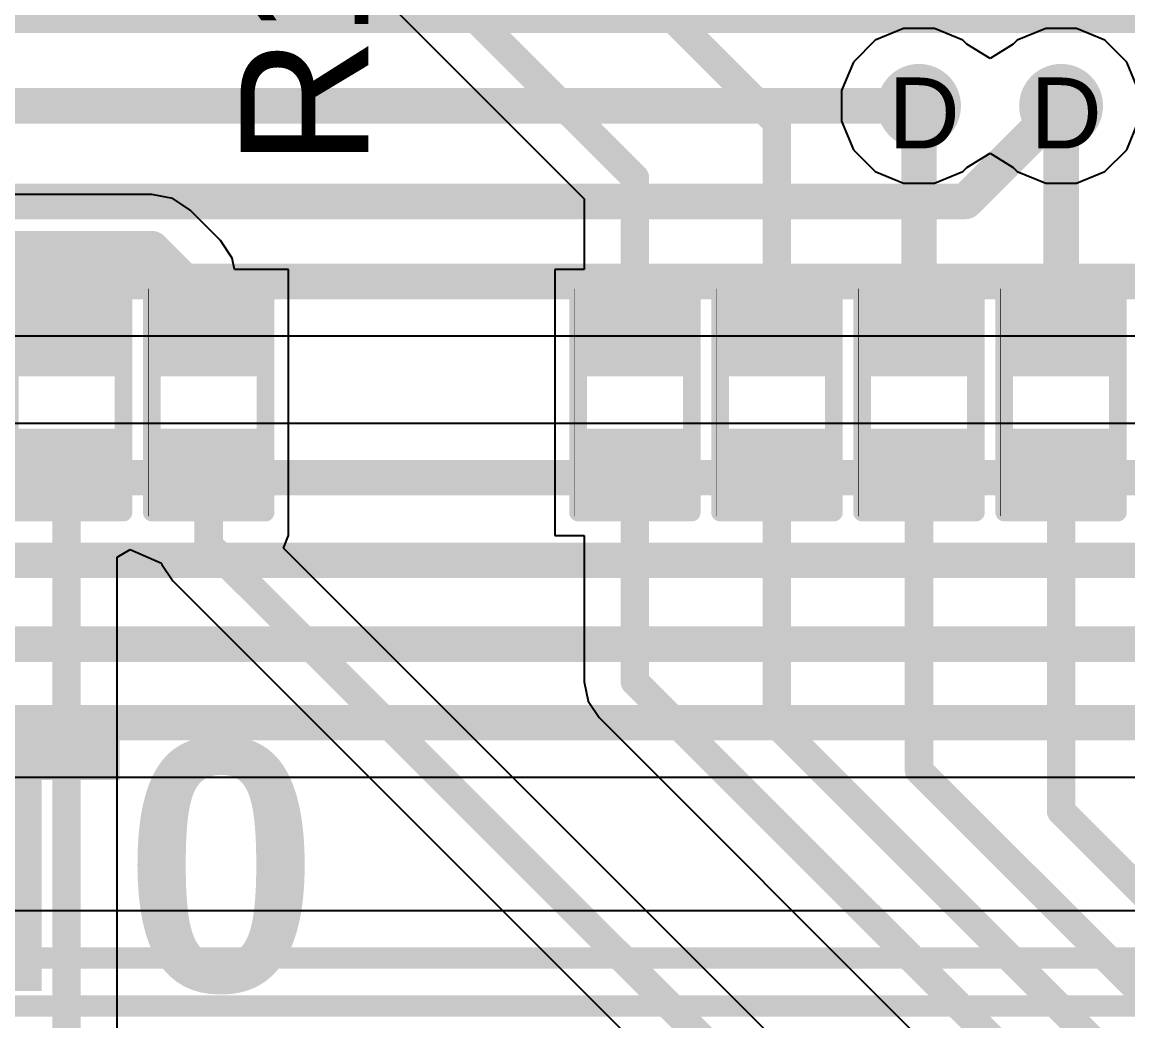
# Model space of a CAD drawing. Header units: inches. Extents: x -11 to 5428, y 0 to 5423.
# Drawn here: x 133.98 to 141.89, y 70.39 to 77.54 of the extents above; entities that cross this region are included whole.
import ezdxf

# ---------------------------------------------------------------- set-up
doc = ezdxf.new("R2010")
doc.units = ezdxf.units.IN
for name, color, linetype in [('Bottom Layer', 5, 'Continuous'), ('Drill Drawing', 1, 'Continuous'), ('GND', 16, 'Continuous'), ('PWR', 76, 'Continuous'), ('Top Layer', 1, 'Continuous'), ('Top Overlay', 2, 'Continuous'), ('Top Paste', 8, 'Continuous'), ('Top Solder', 216, 'Continuous'), ('Via Holes', 16, 'Continuous')]:
    doc.layers.add(name, color=color, linetype=linetype)
doc.styles.add('Arial', font='', dxfattribs={"height": 0.2})
doc.styles.add('Arial_Bold', font='', dxfattribs={"height": 0.2})
doc.styles.get('Arial').set_extended_font_data('Arial')
doc.styles.get('Arial_Bold').set_extended_font_data('Arial', bold=True)

# ---------------------------------------------------------------- blocks, each defined once
blk = doc.blocks.new('R___0402_436')
at = {"layer": 'Top Layer'}
for points in [[(-0.6985, -0.31748476), (-0.6985, 0.31751524), (-0.2413000000000001, 0.31751524), (-0.2412999999999999, -0.31748476)], [(0.2413000000000001, -0.31748476), (0.2412999999999999, 0.31751524), (0.6985, 0.31751524), (0.6985, -0.31748476)]]:
    blk.add_hatch(color=1, dxfattribs=at).paths.add_polyline_path(points)
at = {"layer": 'Top Paste'}
for points in [[(-0.6985, -0.31748476), (-0.6985, 0.31751524), (-0.2413000000000001, 0.31751524), (-0.2412999999999999, -0.31748476)], [(0.2413000000000001, -0.31748476), (0.2412999999999999, 0.31751524), (0.6985, 0.31751524), (0.6985, -0.31748476)]]:
    blk.add_hatch(color=8, dxfattribs=at).paths.add_polyline_path(points)
at = {"layer": 'Top Solder'}
for points in [[(-0.75350116, -0.37248592), (-0.75350116, 0.3725163999999999), (-0.18629884, 0.3725164000000001), (-0.1862988399999999, -0.3724859199999999)], [(0.18629884, -0.37248592), (0.1862988399999999, 0.3725163999999999), (0.75350116, 0.3725164000000001), (0.75350116, -0.3724859199999999)]]:
    blk.add_hatch(color=216, dxfattribs=at).paths.add_polyline_path(points)
at = {"layer": 'Top Overlay'}
for points in [[(0.7874, 0.40641524, 0.127, 0.127, 0), (-0.7874, 0.40641524, 0.127, 0.127, 0)], [(-0.7874, -0.40638476, 0.127, 0.127, 0), (-0.7874, 0.40641524, 0.127, 0.127, 0)], [(0.7874, -0.40638476, 0.127, 0.127, 0), (0.7874, 0.40641524, 0.127, 0.127, 0)], [(0.7874, -0.40638476, 0.127, 0.127, 0), (-0.7874, -0.40638476, 0.127, 0.127, 0)], [(0.8128, -0.43178476, 0.0032258, 0.0032258, 0), (-0.8128, -0.43178476, 0.0032258, 0.0032258, 0)]]:
    blk.add_lwpolyline(points, format="xyseb", dxfattribs=at)
for points in [[(-0.8191499999999999, 0.40641524, 0.0635, 0.0635, 1), (-0.7556499999999999, 0.40641524, 0.0635, 0.0635, 1)], [(-0.8191499999999999, 0.40641524, 0.0635, 0.0635, 1), (-0.7556499999999999, 0.40641524, 0.0635, 0.0635, 1)], [(0.7556499999999999, 0.40641524, 0.0635, 0.0635, 1), (0.8191499999999999, 0.40641524, 0.0635, 0.0635, 1)], [(0.7556499999999999, 0.40641524, 0.0635, 0.0635, 1), (0.8191499999999999, 0.40641524, 0.0635, 0.0635, 1)], [(-0.8191499999999999, -0.40638476, 0.0635, 0.0635, 1), (-0.7556499999999999, -0.40638476, 0.0635, 0.0635, 1)], [(-0.8191499999999999, -0.40638476, 0.0635, 0.0635, 1), (-0.7556499999999999, -0.40638476, 0.0635, 0.0635, 1)], [(0.7556499999999999, -0.40638476, 0.0635, 0.0635, 1), (0.8191499999999999, -0.40638476, 0.0635, 0.0635, 1)], [(0.7556499999999999, -0.40638476, 0.0635, 0.0635, 1), (0.8191499999999999, -0.40638476, 0.0635, 0.0635, 1)], [(-0.81360518, -0.43178476, 0.0016129, 0.0016129, 1), (-0.8119948199999999, -0.43178476, 0.0016129, 0.0016129, 1)], [(0.8119948199999999, -0.43178476, 0.0016129, 0.0016129, 1), (0.81360518, -0.43178476, 0.0016129, 0.0016129, 1)]]:
    blk.add_lwpolyline(points, format="xyseb", close=True, dxfattribs=at)
blk = doc.blocks.new('R___0402_438')
at = {"layer": 'Top Layer'}
for points in [[(-0.6985, -0.3174873), (-0.6985, 0.3175126999999999), (-0.2413000000000001, 0.3175127), (-0.2412999999999999, -0.3174872999999999)], [(0.2413000000000001, -0.3174873), (0.2412999999999999, 0.3175126999999999), (0.6985, 0.3175127), (0.6985, -0.3174872999999999)]]:
    blk.add_hatch(color=1, dxfattribs=at).paths.add_polyline_path(points)
at = {"layer": 'Top Paste'}
for points in [[(-0.6985, -0.3174873), (-0.6985, 0.3175126999999999), (-0.2413000000000001, 0.3175127), (-0.2412999999999999, -0.3174872999999999)], [(0.2413000000000001, -0.3174873), (0.2412999999999999, 0.3175126999999999), (0.6985, 0.3175127), (0.6985, -0.3174872999999999)]]:
    blk.add_hatch(color=8, dxfattribs=at).paths.add_polyline_path(points)
at = {"layer": 'Top Solder'}
for points in [[(-0.75350116, -0.3724884600000001), (-0.75350116, 0.3725138599999999), (-0.18629884, 0.37251386), (-0.1862988399999999, -0.3724884599999999)], [(0.18629884, -0.3724884600000001), (0.1862988399999999, 0.3725138599999999), (0.75350116, 0.37251386), (0.75350116, -0.3724884599999999)]]:
    blk.add_hatch(color=216, dxfattribs=at).paths.add_polyline_path(points)
at = {"layer": 'Top Overlay'}
for points in [[(0.7874, 0.4064127, 0.127, 0.127, 0), (-0.7874, 0.4064127, 0.127, 0.127, 0)], [(-0.7874, -0.4063873, 0.127, 0.127, 0), (-0.7874, 0.4064127, 0.127, 0.127, 0)], [(0.7874, -0.4063873, 0.127, 0.127, 0), (0.7874, 0.4064127, 0.127, 0.127, 0)], [(0.7874, -0.4063873, 0.127, 0.127, 0), (-0.7874, -0.4063873, 0.127, 0.127, 0)], [(0.8128, -0.4317873, 0.0032258, 0.0032258, 0), (-0.8128, -0.4317873, 0.0032258, 0.0032258, 0)]]:
    blk.add_lwpolyline(points, format="xyseb", dxfattribs=at)
for points in [[(-0.8191499999999999, 0.4064127, 0.0635, 0.0635, 1), (-0.7556499999999999, 0.4064127, 0.0635, 0.0635, 1)], [(-0.8191499999999999, 0.4064127, 0.0635, 0.0635, 1), (-0.7556499999999999, 0.4064127, 0.0635, 0.0635, 1)], [(0.7556499999999999, 0.4064127, 0.0635, 0.0635, 1), (0.8191499999999999, 0.4064127, 0.0635, 0.0635, 1)], [(0.7556499999999999, 0.4064127, 0.0635, 0.0635, 1), (0.8191499999999999, 0.4064127, 0.0635, 0.0635, 1)], [(-0.8191499999999999, -0.4063873, 0.0635, 0.0635, 1), (-0.7556499999999999, -0.4063873, 0.0635, 0.0635, 1)], [(-0.8191499999999999, -0.4063873, 0.0635, 0.0635, 1), (-0.7556499999999999, -0.4063873, 0.0635, 0.0635, 1)], [(0.7556499999999999, -0.4063873, 0.0635, 0.0635, 1), (0.8191499999999999, -0.4063873, 0.0635, 0.0635, 1)], [(0.7556499999999999, -0.4063873, 0.0635, 0.0635, 1), (0.8191499999999999, -0.4063873, 0.0635, 0.0635, 1)], [(-0.81360518, -0.4317873, 0.0016129, 0.0016129, 1), (-0.8119948199999999, -0.4317873, 0.0016129, 0.0016129, 1)], [(0.8119948199999999, -0.4317873, 0.0016129, 0.0016129, 1), (0.81360518, -0.4317873, 0.0016129, 0.0016129, 1)]]:
    blk.add_lwpolyline(points, format="xyseb", close=True, dxfattribs=at)
blk = doc.blocks.new('R___0402_457')
at = {"layer": 'Top Layer'}
for points in [[(-0.6985, -0.3175025400000001), (-0.6985, 0.31749746), (-0.2413000000000001, 0.31749746), (-0.2412999999999999, -0.3175025399999999)], [(0.2413000000000001, -0.3175025400000001), (0.2412999999999999, 0.31749746), (0.6985, 0.31749746), (0.6985, -0.3175025399999999)]]:
    blk.add_hatch(color=1, dxfattribs=at).paths.add_polyline_path(points)
at = {"layer": 'Top Paste'}
for points in [[(-0.6985, -0.3175025400000001), (-0.6985, 0.31749746), (-0.2413000000000001, 0.31749746), (-0.2412999999999999, -0.3175025399999999)], [(0.2413000000000001, -0.3175025400000001), (0.2412999999999999, 0.31749746), (0.6985, 0.31749746), (0.6985, -0.3175025399999999)]]:
    blk.add_hatch(color=8, dxfattribs=at).paths.add_polyline_path(points)
at = {"layer": 'Top Solder'}
for points in [[(-0.75350116, -0.3725037), (-0.75350116, 0.3724986199999999), (-0.18629884, 0.3724986200000001), (-0.1862988399999999, -0.3725036999999999)], [(0.18629884, -0.3725037), (0.1862988399999999, 0.3724986199999999), (0.75350116, 0.3724986200000001), (0.75350116, -0.3725036999999999)]]:
    blk.add_hatch(color=216, dxfattribs=at).paths.add_polyline_path(points)
at = {"layer": 'Top Overlay'}
for points in [[(0.7874, 0.40639746, 0.127, 0.127, 0), (-0.7874, 0.40639746, 0.127, 0.127, 0)], [(-0.7874, -0.40640254, 0.127, 0.127, 0), (-0.7874, 0.40639746, 0.127, 0.127, 0)], [(0.7874, -0.40640254, 0.127, 0.127, 0), (0.7874, 0.40639746, 0.127, 0.127, 0)], [(0.7874, -0.40640254, 0.127, 0.127, 0), (-0.7874, -0.40640254, 0.127, 0.127, 0)], [(0.8128, -0.43180254, 0.0032258, 0.0032258, 0), (-0.8128, -0.43180254, 0.0032258, 0.0032258, 0)]]:
    blk.add_lwpolyline(points, format="xyseb", dxfattribs=at)
for points in [[(-0.8191499999999999, 0.40639746, 0.0635, 0.0635, 1), (-0.7556499999999999, 0.40639746, 0.0635, 0.0635, 1)], [(-0.8191499999999999, 0.40639746, 0.0635, 0.0635, 1), (-0.7556499999999999, 0.40639746, 0.0635, 0.0635, 1)], [(0.7556499999999999, 0.40639746, 0.0635, 0.0635, 1), (0.8191499999999999, 0.40639746, 0.0635, 0.0635, 1)], [(0.7556499999999999, 0.40639746, 0.0635, 0.0635, 1), (0.8191499999999999, 0.40639746, 0.0635, 0.0635, 1)], [(-0.8191499999999999, -0.40640254, 0.0635, 0.0635, 1), (-0.7556499999999999, -0.40640254, 0.0635, 0.0635, 1)], [(-0.8191499999999999, -0.40640254, 0.0635, 0.0635, 1), (-0.7556499999999999, -0.40640254, 0.0635, 0.0635, 1)], [(0.7556499999999999, -0.40640254, 0.0635, 0.0635, 1), (0.8191499999999999, -0.40640254, 0.0635, 0.0635, 1)], [(0.7556499999999999, -0.40640254, 0.0635, 0.0635, 1), (0.8191499999999999, -0.40640254, 0.0635, 0.0635, 1)], [(-0.81360518, -0.43180254, 0.0016129, 0.0016129, 1), (-0.8119948199999999, -0.43180254, 0.0016129, 0.0016129, 1)], [(0.8119948199999999, -0.43180254, 0.0016129, 0.0016129, 1), (0.81360518, -0.43180254, 0.0016129, 0.0016129, 1)]]:
    blk.add_lwpolyline(points, format="xyseb", close=True, dxfattribs=at)
blk = doc.blocks.new('R___0402_460')
at = {"layer": 'Top Layer'}
for points in [[(-0.6985, -0.3175), (-0.6985, 0.3174999999999999), (-0.2413000000000001, 0.3175), (-0.2412999999999999, -0.3174999999999999)], [(0.2413000000000001, -0.3175), (0.2412999999999999, 0.3174999999999999), (0.6985, 0.3175), (0.6985, -0.3174999999999999)]]:
    blk.add_hatch(color=1, dxfattribs=at).paths.add_polyline_path(points)
at = {"layer": 'Top Paste'}
for points in [[(-0.6985, -0.3175), (-0.6985, 0.3174999999999999), (-0.2413000000000001, 0.3175), (-0.2412999999999999, -0.3174999999999999)], [(0.2413000000000001, -0.3175), (0.2412999999999999, 0.3174999999999999), (0.6985, 0.3175), (0.6985, -0.3174999999999999)]]:
    blk.add_hatch(color=8, dxfattribs=at).paths.add_polyline_path(points)
at = {"layer": 'Top Solder'}
for points in [[(-0.75350116, -0.3725011600000001), (-0.75350116, 0.3725011599999999), (-0.18629884, 0.3725011600000001), (-0.1862988399999999, -0.3725011599999999)], [(0.18629884, -0.3725011600000001), (0.1862988399999999, 0.3725011599999999), (0.75350116, 0.3725011600000001), (0.75350116, -0.3725011599999999)]]:
    blk.add_hatch(color=216, dxfattribs=at).paths.add_polyline_path(points)
at = {"layer": 'Top Overlay'}
for points in [[(0.7874, 0.4064, 0.127, 0.127, 0), (-0.7874, 0.4064, 0.127, 0.127, 0)], [(-0.7874, -0.4064, 0.127, 0.127, 0), (-0.7874, 0.4064, 0.127, 0.127, 0)], [(0.7874, -0.4064, 0.127, 0.127, 0), (0.7874, 0.4064, 0.127, 0.127, 0)], [(0.7874, -0.4064, 0.127, 0.127, 0), (-0.7874, -0.4064, 0.127, 0.127, 0)], [(0.8128, -0.4318, 0.0032258, 0.0032258, 0), (-0.8128, -0.4318, 0.0032258, 0.0032258, 0)]]:
    blk.add_lwpolyline(points, format="xyseb", dxfattribs=at)
for points in [[(-0.8191499999999999, 0.4064, 0.0635, 0.0635, 1), (-0.7556499999999999, 0.4064, 0.0635, 0.0635, 1)], [(-0.8191499999999999, 0.4064, 0.0635, 0.0635, 1), (-0.7556499999999999, 0.4064, 0.0635, 0.0635, 1)], [(0.7556499999999999, 0.4064, 0.0635, 0.0635, 1), (0.8191499999999999, 0.4064, 0.0635, 0.0635, 1)], [(0.7556499999999999, 0.4064, 0.0635, 0.0635, 1), (0.8191499999999999, 0.4064, 0.0635, 0.0635, 1)], [(-0.8191499999999999, -0.4064, 0.0635, 0.0635, 1), (-0.7556499999999999, -0.4064, 0.0635, 0.0635, 1)], [(-0.8191499999999999, -0.4064, 0.0635, 0.0635, 1), (-0.7556499999999999, -0.4064, 0.0635, 0.0635, 1)], [(0.7556499999999999, -0.4064, 0.0635, 0.0635, 1), (0.8191499999999999, -0.4064, 0.0635, 0.0635, 1)], [(0.7556499999999999, -0.4064, 0.0635, 0.0635, 1), (0.8191499999999999, -0.4064, 0.0635, 0.0635, 1)], [(-0.81360518, -0.4318, 0.0016129, 0.0016129, 1), (-0.8119948199999999, -0.4318, 0.0016129, 0.0016129, 1)], [(0.8119948199999999, -0.4318, 0.0016129, 0.0016129, 1), (0.81360518, -0.4318, 0.0016129, 0.0016129, 1)]]:
    blk.add_lwpolyline(points, format="xyseb", close=True, dxfattribs=at)
blk = doc.blocks.new('R___0402_522')
at = {"layer": 'Top Layer'}
for points in [[(-0.6985, -0.31748984), (-0.6985, 0.3175101599999999), (-0.2413000000000001, 0.31751016), (-0.2412999999999999, -0.3174898399999999)], [(0.2413000000000001, -0.31748984), (0.2412999999999999, 0.3175101599999999), (0.6985, 0.31751016), (0.6985, -0.3174898399999999)]]:
    blk.add_hatch(color=1, dxfattribs=at).paths.add_polyline_path(points)
at = {"layer": 'Top Paste'}
for points in [[(-0.6985, -0.31748984), (-0.6985, 0.3175101599999999), (-0.2413000000000001, 0.31751016), (-0.2412999999999999, -0.3174898399999999)], [(0.2413000000000001, -0.31748984), (0.2412999999999999, 0.3175101599999999), (0.6985, 0.31751016), (0.6985, -0.3174898399999999)]]:
    blk.add_hatch(color=8, dxfattribs=at).paths.add_polyline_path(points)
at = {"layer": 'Top Solder'}
for points in [[(-0.75350116, -0.3724910000000001), (-0.75350116, 0.3725113199999999), (-0.18629884, 0.37251132), (-0.1862988399999999, -0.3724909999999999)], [(0.18629884, -0.3724910000000001), (0.1862988399999999, 0.3725113199999999), (0.75350116, 0.37251132), (0.75350116, -0.3724909999999999)]]:
    blk.add_hatch(color=216, dxfattribs=at).paths.add_polyline_path(points)
at = {"layer": 'Top Overlay'}
for points in [[(0.7874, 0.40641016, 0.127, 0.127, 0), (-0.7874, 0.40641016, 0.127, 0.127, 0)], [(-0.7874, -0.4063898399999999, 0.127, 0.127, 0), (-0.7874, 0.40641016, 0.127, 0.127, 0)], [(0.7874, -0.4063898399999999, 0.127, 0.127, 0), (0.7874, 0.40641016, 0.127, 0.127, 0)], [(0.7874, -0.4063898399999999, 0.127, 0.127, 0), (-0.7874, -0.4063898399999999, 0.127, 0.127, 0)], [(0.8128, -0.43178984, 0.0032258, 0.0032258, 0), (-0.8128, -0.43178984, 0.0032258, 0.0032258, 0)]]:
    blk.add_lwpolyline(points, format="xyseb", dxfattribs=at)
for points in [[(-0.8191499999999999, 0.40641016, 0.0635, 0.0635, 1), (-0.7556499999999999, 0.40641016, 0.0635, 0.0635, 1)], [(-0.8191499999999999, 0.40641016, 0.0635, 0.0635, 1), (-0.7556499999999999, 0.40641016, 0.0635, 0.0635, 1)], [(0.7556499999999999, 0.40641016, 0.0635, 0.0635, 1), (0.8191499999999999, 0.40641016, 0.0635, 0.0635, 1)], [(0.7556499999999999, 0.40641016, 0.0635, 0.0635, 1), (0.8191499999999999, 0.40641016, 0.0635, 0.0635, 1)], [(-0.8191499999999999, -0.4063898399999999, 0.0635, 0.0635, 1), (-0.7556499999999999, -0.4063898399999999, 0.0635, 0.0635, 1)], [(-0.8191499999999999, -0.4063898399999999, 0.0635, 0.0635, 1), (-0.7556499999999999, -0.4063898399999999, 0.0635, 0.0635, 1)], [(0.7556499999999999, -0.4063898399999999, 0.0635, 0.0635, 1), (0.8191499999999999, -0.4063898399999999, 0.0635, 0.0635, 1)], [(0.7556499999999999, -0.4063898399999999, 0.0635, 0.0635, 1), (0.8191499999999999, -0.4063898399999999, 0.0635, 0.0635, 1)], [(-0.81360518, -0.43178984, 0.0016129, 0.0016129, 1), (-0.8119948199999999, -0.43178984, 0.0016129, 0.0016129, 1)], [(0.8119948199999999, -0.43178984, 0.0016129, 0.0016129, 1), (0.81360518, -0.43178984, 0.0016129, 0.0016129, 1)]]:
    blk.add_lwpolyline(points, format="xyseb", close=True, dxfattribs=at)
blk = doc.blocks.new('R___0402_523')
at = {"layer": 'Top Layer'}
for points in [[(-0.6985, -0.31749238), (-0.6985, 0.3175076199999999), (-0.2413000000000001, 0.31750762), (-0.2412999999999999, -0.31749238)], [(0.2413000000000001, -0.31749238), (0.2412999999999999, 0.3175076199999999), (0.6985, 0.31750762), (0.6985, -0.31749238)]]:
    blk.add_hatch(color=1, dxfattribs=at).paths.add_polyline_path(points)
at = {"layer": 'Top Paste'}
for points in [[(-0.6985, -0.31749238), (-0.6985, 0.3175076199999999), (-0.2413000000000001, 0.31750762), (-0.2412999999999999, -0.31749238)], [(0.2413000000000001, -0.31749238), (0.2412999999999999, 0.3175076199999999), (0.6985, 0.31750762), (0.6985, -0.31749238)]]:
    blk.add_hatch(color=8, dxfattribs=at).paths.add_polyline_path(points)
at = {"layer": 'Top Solder'}
for points in [[(-0.75350116, -0.37249354), (-0.75350116, 0.3725087799999999), (-0.18629884, 0.3725087800000001), (-0.1862988399999999, -0.3724935399999999)], [(0.18629884, -0.37249354), (0.1862988399999999, 0.3725087799999999), (0.75350116, 0.3725087800000001), (0.75350116, -0.3724935399999999)]]:
    blk.add_hatch(color=216, dxfattribs=at).paths.add_polyline_path(points)
at = {"layer": 'Top Overlay'}
for points in [[(0.7874, 0.4064076199999999, 0.127, 0.127, 0), (-0.7874, 0.4064076199999999, 0.127, 0.127, 0)], [(-0.7874, -0.4063923799999999, 0.127, 0.127, 0), (-0.7874, 0.4064076199999999, 0.127, 0.127, 0)], [(0.7874, -0.4063923799999999, 0.127, 0.127, 0), (0.7874, 0.4064076199999999, 0.127, 0.127, 0)], [(0.7874, -0.4063923799999999, 0.127, 0.127, 0), (-0.7874, -0.4063923799999999, 0.127, 0.127, 0)], [(0.8128, -0.43179238, 0.0032258, 0.0032258, 0), (-0.8128, -0.43179238, 0.0032258, 0.0032258, 0)]]:
    blk.add_lwpolyline(points, format="xyseb", dxfattribs=at)
for points in [[(-0.8191499999999999, 0.4064076199999999, 0.0635, 0.0635, 1), (-0.7556499999999999, 0.4064076199999999, 0.0635, 0.0635, 1)], [(-0.8191499999999999, 0.4064076199999999, 0.0635, 0.0635, 1), (-0.7556499999999999, 0.4064076199999999, 0.0635, 0.0635, 1)], [(0.7556499999999999, 0.4064076199999999, 0.0635, 0.0635, 1), (0.8191499999999999, 0.4064076199999999, 0.0635, 0.0635, 1)], [(0.7556499999999999, 0.4064076199999999, 0.0635, 0.0635, 1), (0.8191499999999999, 0.4064076199999999, 0.0635, 0.0635, 1)], [(-0.8191499999999999, -0.4063923799999999, 0.0635, 0.0635, 1), (-0.7556499999999999, -0.4063923799999999, 0.0635, 0.0635, 1)], [(-0.8191499999999999, -0.4063923799999999, 0.0635, 0.0635, 1), (-0.7556499999999999, -0.4063923799999999, 0.0635, 0.0635, 1)], [(0.7556499999999999, -0.4063923799999999, 0.0635, 0.0635, 1), (0.8191499999999999, -0.4063923799999999, 0.0635, 0.0635, 1)], [(0.7556499999999999, -0.4063923799999999, 0.0635, 0.0635, 1), (0.8191499999999999, -0.4063923799999999, 0.0635, 0.0635, 1)], [(-0.81360518, -0.43179238, 0.0016129, 0.0016129, 1), (-0.8119948199999999, -0.43179238, 0.0016129, 0.0016129, 1)], [(0.8119948199999999, -0.43179238, 0.0016129, 0.0016129, 1), (0.81360518, -0.43179238, 0.0016129, 0.0016129, 1)]]:
    blk.add_lwpolyline(points, format="xyseb", close=True, dxfattribs=at)

msp = doc.modelspace()

# ---------------------------------------------------------------- hatches: boundary and pattern name
at = {"layer": 'Bottom Layer'}
h = msp.add_hatch(color=5, dxfattribs=at)
edge = h.paths.add_edge_path()
edge.add_arc((140.3984111, 76.93783698), 0.2999994, 0, 360)
h = msp.add_hatch(color=5, dxfattribs=at)
edge = h.paths.add_edge_path()
edge.add_arc((141.41440856, 76.93783698), 0.2999994, 0, 360)
at = {"layer": 'GND'}
h = msp.add_hatch(color=16, dxfattribs=at)
edge = h.paths.add_edge_path()
edge.add_arc((140.3984111, 76.93783698), 0.2999994, 0, 360)
h = msp.add_hatch(color=16, dxfattribs=at)
edge = h.paths.add_edge_path()
edge.add_arc((141.41440856, 76.93783698), 0.2999994, 0, 360)
at = {"layer": 'PWR'}
h = msp.add_hatch(color=76, dxfattribs=at)
edge = h.paths.add_edge_path()
edge.add_arc((140.3984111, 76.93783698), 0.2999994, 0, 360)
h = msp.add_hatch(color=76, dxfattribs=at)
edge = h.paths.add_edge_path()
edge.add_arc((141.41440856, 76.93783698), 0.2999994, 0, 360)
at = {"layer": 'Top Layer'}
h = msp.add_hatch(color=1, dxfattribs=at)
edge = h.paths.add_edge_path()
edge.add_arc((140.3984111, 76.93783698), 0.2999994, 0, 360)
h = msp.add_hatch(color=1, dxfattribs=at)
edge = h.paths.add_edge_path()
edge.add_arc((141.41440856, 76.93783698), 0.2999994, 0, 360)
at = {"layer": 'Via Holes'}
h = msp.add_hatch(color=7, dxfattribs=at)
edge = h.paths.add_edge_path()
edge.add_arc((140.3984111, 76.93783698), 0.1499997, 0, 360)
h = msp.add_hatch(color=7, dxfattribs=at)
edge = h.paths.add_edge_path()
edge.add_arc((141.41440856, 76.93783698), 0.1499997, 0, 360)

# ---------------------------------------------------------------- linework, layer by layer
at = {"layer": 'Bottom Layer'}
for p, q in [((130.42396064, 75.29316412), (142.31492238, 75.29316412)), ((142.9366839, 74.666094), (130.40480904, 74.666094)), ((120.19939384, 72.13586538), (147.11546396, 72.13586538)), ((165.9440293, 71.17813552), (120.34606614, 71.17813552))]:
    msp.add_line(p, q, dxfattribs=at)
for points in [[(120.21261962, 77.58599926, 0.254, 0.254, 0), (143.19638366, 77.58599926, 0.254, 0.254, 0)], [(119.87512474, 76.93783698, 0.254, 0.254, 0), (140.3984111, 76.93783698, 0.254, 0.254, 0)], [(140.73069644, 76.25412485999999, 0.254, 0.254, 0), (141.41440856, 76.93783698, 0.254, 0.254, 0)], [(119.5877339, 76.25412485999999, 0.254, 0.254, 0), (140.73069644, 76.25412485999999, 0.254, 0.254, 0)], [(119.21259622, 75.68162917999999, 0.254, 0.254, 0), (142.31492238, 75.68162917999999, 0.254, 0.254, 0)], [(119.3122455, 74.27762894, 0.254, 0.254, 0), (143.09759036, 74.27762894, 0.254, 0.254, 0)], [(119.55711166, 73.68646934, 0.254, 0.254, 0), (146.17357862, 73.68646934, 0.254, 0.254, 0)], [(119.80566336, 73.08641211999999, 0.254, 0.254, 0), (146.63632852, 73.08641211999999, 0.254, 0.254, 0)], [(120.03848484, 72.52433044, 0.254, 0.254, 0), (147.11546396, 72.52433044, 0.254, 0.254, 0)], [(120.34606614, 70.84146614, 0.1524, 0.1524, 0), (169.47029098, 70.84146614, 0.1524, 0.1524, 0)], [(120.48809786, 70.49856614, 0.1524, 0.1524, 0), (169.32825926, 70.49856614, 0.1524, 0.1524, 0)]]:
    msp.add_lwpolyline(points, format="xyseb", dxfattribs=at)
for points in [[(140.3349111, 76.93783698, 0.127, 0.127, 1), (140.4619111, 76.93783698, 0.127, 0.127, 1)], [(141.35090856, 76.93783698, 0.127, 0.127, 1), (141.47790856, 76.93783698, 0.127, 0.127, 1)], [(140.66719644, 76.25412485999999, 0.127, 0.127, 1), (140.79419644, 76.25412485999999, 0.127, 0.127, 1)], [(140.66719644, 76.25412485999999, 0.127, 0.127, 1), (140.79419644, 76.25412485999999, 0.127, 0.127, 1)]]:
    msp.add_lwpolyline(points, format="xyseb", close=True, dxfattribs=at)
at = {"layer": 'GND'}
for p, q in [((140.2882132, 77.49183638), (140.08459664, 77.40749568)), ((140.508609, 77.49183638), (140.2882132, 77.49183638)), ((140.71222556, 77.40749568), (140.508609, 77.49183638)), ((141.30421066, 77.49183638), (141.1005941, 77.40749568)), ((141.52460646, 77.49183638), (141.30421066, 77.49183638)), ((141.72822302, 77.40749568), (141.52460646, 77.49183638)), ((140.08459664, 77.40749568), (139.9287524, 77.25165144)), ((140.74047544, 77.37924579999999), (140.71222556, 77.40749568)), ((140.90640856, 77.27560109999999), (140.74047544, 77.37924579999999)), ((141.07234422, 77.37924579999999), (140.90640856, 77.27560109999999)), ((141.1005941, 77.40749568), (141.07234422, 77.37924579999999)), ((141.88406726, 77.25165144), (141.72822302, 77.40749568)), ((139.9287524, 77.25165144), (139.8444117, 77.04803487999999)), ((141.96840796, 77.04803487999999), (141.88406726, 77.25165144)), ((139.8444117, 77.04803487999999), (139.8444117, 76.82763908)), ((139.8444117, 76.82763908), (139.9287524, 76.62402252)), ((141.88406726, 76.62402252), (141.96840796, 76.82763908)), ((139.9287524, 76.62402252), (140.08459664, 76.46817828)), ((140.74047544, 76.49642816), (140.9064111, 76.60007286)), ((140.9064111, 76.60007286), (141.07234422, 76.49642816)), ((141.72822302, 76.46817828), (141.88406726, 76.62402252)), ((140.71222556, 76.46817828), (140.74047544, 76.49642816)), ((141.07234422, 76.49642816), (141.1005941, 76.46817828)), ((140.08459664, 76.46817828), (140.2882132, 76.38383758)), ((140.508609, 76.38383758), (140.71222556, 76.46817828)), ((141.1005941, 76.46817828), (141.30421066, 76.38383758)), ((141.52460646, 76.38383758), (141.72822302, 76.46817828)), ((140.2882132, 76.38383758), (140.508609, 76.38383758)), ((141.30421066, 76.38383758), (141.52460646, 76.38383758))]:
    msp.add_line(p, q, dxfattribs=at)
at = {"layer": 'PWR'}
for p, q in [((140.2882132, 77.49183638), (140.08459664, 77.40749568)), ((140.508609, 77.49183638), (140.2882132, 77.49183638)), ((140.71222556, 77.40749568), (140.508609, 77.49183638)), ((141.30421066, 77.49183638), (141.1005941, 77.40749568)), ((141.52460646, 77.49183638), (141.30421066, 77.49183638)), ((141.72822302, 77.40749568), (141.52460646, 77.49183638)), ((140.08459664, 77.40749568), (139.9287524, 77.25165144)), ((140.74047544, 77.37924579999999), (140.71222556, 77.40749568)), ((140.90640856, 77.27560109999999), (140.74047544, 77.37924579999999)), ((141.07234422, 77.37924579999999), (140.90640856, 77.27560109999999)), ((141.1005941, 77.40749568), (141.07234422, 77.37924579999999)), ((141.88406726, 77.25165144), (141.72822302, 77.40749568)), ((139.9287524, 77.25165144), (139.8444117, 77.04803487999999)), ((141.96840796, 77.04803487999999), (141.88406726, 77.25165144)), ((139.8444117, 77.04803487999999), (139.8444117, 76.82763908)), ((139.8444117, 76.82763908), (139.9287524, 76.62402252)), ((141.88406726, 76.62402252), (141.96840796, 76.82763908)), ((139.9287524, 76.62402252), (140.08459664, 76.46817828)), ((140.74047544, 76.49642816), (140.9064111, 76.60007286)), ((140.9064111, 76.60007286), (141.07234422, 76.49642816)), ((141.72822302, 76.46817828), (141.88406726, 76.62402252)), ((140.71222556, 76.46817828), (140.74047544, 76.49642816)), ((141.07234422, 76.49642816), (141.1005941, 76.46817828)), ((140.08459664, 76.46817828), (140.2882132, 76.38383758)), ((140.508609, 76.38383758), (140.71222556, 76.46817828)), ((141.1005941, 76.46817828), (141.30421066, 76.38383758)), ((141.52460646, 76.38383758), (141.72822302, 76.46817828)), ((140.2882132, 76.38383758), (140.508609, 76.38383758)), ((141.30421066, 76.38383758), (141.52460646, 76.38383758))]:
    msp.add_line(p, q, dxfattribs=at)
at = {"layer": 'Top Layer'}
for p, q in [((134.7971396, 79.47988167999999), (138.00384896, 76.27317486)), ((134.91239718, 76.30428986), (130.7036248, 76.30428986)), ((135.06105576, 76.27471917999999), (134.91239718, 76.30428986)), ((135.18708294, 76.19051055999999), (135.06105576, 76.27471917999999)), ((138.00384896, 76.27317486), (138.00384896, 75.7682127)), ((135.40260956, 75.97498394), (135.18708294, 76.19051055999999)), ((135.48681818, 75.84895676), (135.40260956, 75.97498394)), ((135.5028786, 75.7682127), (135.48681818, 75.84895676)), ((135.8899111, 75.7682127), (135.5028786, 75.7682127)), ((135.8899111, 74.8030127), (135.8899111, 75.7682127)), ((138.00384896, 75.7682127), (137.7949111, 75.7682127)), ((137.7949111, 75.7682127), (137.7949111, 74.8030127)), ((135.8899111, 73.86321523999999), (135.8899111, 74.8030127)), ((137.7949111, 74.8030127), (137.7949111, 73.86321269999999)), ((135.85312428, 73.77439652), (135.88991364, 73.86321523999999)), ((135.88991364, 73.86321523999999), (135.8899111, 73.86321523999999)), ((137.7949111, 73.86321269999999), (138.00384388, 73.86321269999999)), ((138.00384388, 73.86321269999999), (138.00384388, 72.81765979999999)), ((134.66497832, 73.70899406), (134.75794994, 73.76377169999999)), ((134.66497832, 65.95382287999999), (134.66497832, 73.70899406)), ((134.75794994, 73.76377169999999), (134.98153852, 73.66719074)), ((140.30420758, 69.32331067999999), (135.85312428, 73.77439652)), ((134.98153852, 73.66719074), (134.98344352, 73.6576124)), ((134.98344352, 73.6576124), (135.0620362, 73.53998499999999)), ((135.0620362, 73.53998499999999), (139.53444026, 69.06758348)), ((138.00384388, 72.81765979999999), (138.00384134, 72.81764709999999)), ((138.00384134, 72.81764709999999), (138.03144352, 72.6788996)), ((138.03144352, 72.6788996), (138.1100362, 72.56127219999999)), ((138.1100362, 72.56127219999999), (141.18524468, 69.48606625999999))]:
    msp.add_line(p, q, dxfattribs=at)
for points in [[(135.55691456, 80.6436919, 0.2032, 0.2032, 0), (139.38241364, 76.81819282, 0.2032, 0.2032, 0)], [(134.90790646, 79.88186461999999, 0.2032, 0.2032, 0), (138.36641618, 76.42335489999999, 0.2032, 0.2032, 0)], [(139.38241364, 75.2856254, 0.2032, 0.2032, 0), (139.38241364, 76.81819282, 0.2032, 0.2032, 0)], [(140.3984111, 75.2856254, 0.254, 0.254, 0), (140.3984111, 76.65843697999999, 0.254, 0.254, 0)], [(141.41440856, 75.2856254, 0.254, 0.254, 0), (141.41440856, 76.65843697999999, 0.254, 0.254, 0)], [(138.36641618, 75.2856254, 0.2032, 0.2032, 0), (138.36641618, 76.42335489999999, 0.2032, 0.2032, 0)], [(130.7036248, 75.9158248, 0.254, 0.254, 0), (134.91239718, 75.9158248, 0.254, 0.254, 0)], [(134.91239718, 75.9158248, 0.254, 0.254, 0), (135.1279238, 75.70029817999999, 0.254, 0.254, 0)], [(135.1279238, 75.3872254, 0.254, 0.254, 0), (135.1279238, 75.70029817999999, 0.254, 0.254, 0)], [(135.1279238, 75.3872254, 0.254, 0.254, 0), (135.2295238, 75.2856254, 0.254, 0.254, 0)], [(133.73528498, 75.2856254, 0.254, 0.254, 0), (134.30242634, 75.2856254, 0.254, 0.254, 0)], [(135.2295238, 75.2856254, 0.254, 0.254, 0), (135.3184238, 75.2856254, 0.254, 0.254, 0)], [(132.4099079, 74.3458127, 0.2032, 0.2032, 0), (134.3024111, 74.3458127, 0.2032, 0.2032, 0)], [(134.3024111, 65.8036403, 0.2032, 0.2032, 0), (134.3024111, 74.3458127, 0.2032, 0.2032, 0)], [(135.3184111, 73.79635989999998, 0.2032, 0.2032, 0), (135.3184111, 74.3458127, 0.2032, 0.2032, 0)], [(138.3664111, 72.81764709999999, 0.2032, 0.2032, 0), (138.3664111, 74.3458127, 0.2032, 0.2032, 0)], [(139.3824111, 72.5094943, 0.2032, 0.2032, 0), (139.3824111, 74.3458127, 0.2032, 0.2032, 0)], [(140.3984111, 72.1826979, 0.2032, 0.2032, 0), (140.3984111, 74.3458127, 0.2032, 0.2032, 0)], [(141.4144111, 71.8917663, 0.2032, 0.2032, 0), (141.4144111, 74.3458127, 0.2032, 0.2032, 0)], [(135.3184111, 73.79635989999998, 0.2032, 0.2032, 0), (140.0478403, 69.0669307, 0.2032, 0.2032, 0)], [(138.3664111, 72.81764709999999, 0.2032, 0.2032, 0), (141.5478119, 69.6362463, 0.2032, 0.2032, 0)], [(139.3824111, 72.5094943, 0.2032, 0.2032, 0), (142.0478363, 69.84406909999998, 0.2032, 0.2032, 0)], [(140.3984111, 72.1826979, 0.2032, 0.2032, 0), (143.0478343, 69.53327469999999, 0.2032, 0.2032, 0)], [(141.4144111, 71.8917663, 0.2032, 0.2032, 0), (143.5478079, 69.75836949999999, 0.2032, 0.2032, 0)]]:
    msp.add_lwpolyline(points, format="xyseb", dxfattribs=at)
for points in [[(139.33161364, 76.81819282, 0.1016, 0.1016, 1), (139.43321364, 76.81819282, 0.1016, 0.1016, 1)], [(139.33161364, 76.81819282, 0.1016, 0.1016, 1), (139.43321364, 76.81819282, 0.1016, 0.1016, 1)], [(140.3349111, 76.65843697999999, 0.127, 0.127, 1), (140.4619111, 76.65843697999999, 0.127, 0.127, 1)], [(141.35090856, 76.65843697999999, 0.127, 0.127, 1), (141.47790856, 76.65843697999999, 0.127, 0.127, 1)], [(138.31561618, 76.42335489999999, 0.1016, 0.1016, 1), (138.41721618, 76.42335489999999, 0.1016, 0.1016, 1)], [(138.31561618, 76.42335489999999, 0.1016, 0.1016, 1), (138.41721618, 76.42335489999999, 0.1016, 0.1016, 1)], [(134.84889718, 75.9158248, 0.127, 0.127, 1), (134.97589718, 75.9158248, 0.127, 0.127, 1)], [(134.84889718, 75.9158248, 0.127, 0.127, 1), (134.97589718, 75.9158248, 0.127, 0.127, 1)], [(135.0644238, 75.70029817999999, 0.127, 0.127, 1), (135.1914238, 75.70029817999999, 0.127, 0.127, 1)], [(135.0644238, 75.70029817999999, 0.127, 0.127, 1), (135.1914238, 75.70029817999999, 0.127, 0.127, 1)], [(135.0644238, 75.3872254, 0.127, 0.127, 1), (135.1914238, 75.3872254, 0.127, 0.127, 1)], [(135.0644238, 75.3872254, 0.127, 0.127, 1), (135.1914238, 75.3872254, 0.127, 0.127, 1)], [(134.23892634, 75.2856254, 0.127, 0.127, 1), (134.36592634, 75.2856254, 0.127, 0.127, 1)], [(135.1660238, 75.2856254, 0.127, 0.127, 1), (135.2930238, 75.2856254, 0.127, 0.127, 1)], [(135.1660238, 75.2856254, 0.127, 0.127, 1), (135.2930238, 75.2856254, 0.127, 0.127, 1)], [(135.2549238, 75.2856254, 0.127, 0.127, 1), (135.3819238, 75.2856254, 0.127, 0.127, 1)], [(138.31561618, 75.2856254, 0.1016, 0.1016, 1), (138.41721618, 75.2856254, 0.1016, 0.1016, 1)], [(139.33161364, 75.2856254, 0.1016, 0.1016, 1), (139.43321364, 75.2856254, 0.1016, 0.1016, 1)], [(140.3349111, 75.2856254, 0.127, 0.127, 1), (140.4619111, 75.2856254, 0.127, 0.127, 1)], [(141.35090856, 75.2856254, 0.127, 0.127, 1), (141.47790856, 75.2856254, 0.127, 0.127, 1)], [(134.2516111, 74.3458127, 0.1016, 0.1016, 1), (134.3532111, 74.3458127, 0.1016, 0.1016, 1)], [(134.2516111, 74.3458127, 0.1016, 0.1016, 1), (134.3532111, 74.3458127, 0.1016, 0.1016, 1)], [(135.2676111, 74.3458127, 0.1016, 0.1016, 1), (135.3692111, 74.3458127, 0.1016, 0.1016, 1)], [(138.3156111, 74.3458127, 0.1016, 0.1016, 1), (138.4172111, 74.3458127, 0.1016, 0.1016, 1)], [(139.3316111, 74.3458127, 0.1016, 0.1016, 1), (139.4332111, 74.3458127, 0.1016, 0.1016, 1)], [(140.3476111, 74.3458127, 0.1016, 0.1016, 1), (140.4492111, 74.3458127, 0.1016, 0.1016, 1)], [(141.3636111, 74.3458127, 0.1016, 0.1016, 1), (141.4652111, 74.3458127, 0.1016, 0.1016, 1)], [(135.2676111, 73.79635989999998, 0.1016, 0.1016, 1), (135.3692111, 73.79635989999998, 0.1016, 0.1016, 1)], [(135.2676111, 73.79635989999998, 0.1016, 0.1016, 1), (135.3692111, 73.79635989999998, 0.1016, 0.1016, 1)], [(138.3156111, 72.81764709999999, 0.1016, 0.1016, 1), (138.4172111, 72.81764709999999, 0.1016, 0.1016, 1)], [(138.3156111, 72.81764709999999, 0.1016, 0.1016, 1), (138.4172111, 72.81764709999999, 0.1016, 0.1016, 1)], [(139.3316111, 72.5094943, 0.1016, 0.1016, 1), (139.4332111, 72.5094943, 0.1016, 0.1016, 1)], [(139.3316111, 72.5094943, 0.1016, 0.1016, 1), (139.4332111, 72.5094943, 0.1016, 0.1016, 1)], [(140.3476111, 72.1826979, 0.1016, 0.1016, 1), (140.4492111, 72.1826979, 0.1016, 0.1016, 1)], [(140.3476111, 72.1826979, 0.1016, 0.1016, 1), (140.4492111, 72.1826979, 0.1016, 0.1016, 1)], [(141.3636111, 71.8917663, 0.1016, 0.1016, 1), (141.4652111, 71.8917663, 0.1016, 0.1016, 1)], [(141.3636111, 71.8917663, 0.1016, 0.1016, 1), (141.4652111, 71.8917663, 0.1016, 0.1016, 1)]]:
    msp.add_lwpolyline(points, format="xyseb", close=True, dxfattribs=at)

# ---------------------------------------------------------------- block references
at = {"rotation": 270}
for name, p in [('R___0402_457', (134.30241364, 74.81571269999999)), ('R___0402_460', (135.3184111, 74.81571269999999)), ('R___0402_523', (138.36640348, 74.81571269999999)), ('R___0402_522', (139.38240094, 74.81571269999999)), ('R___0402_438', (140.3983984, 74.81571269999999)), ('R___0402_436', (141.41439586, 74.81571269999999))]:
    msp.add_blockref(name, p, dxfattribs=at)

# ---------------------------------------------------------------- texts
at = {"layer": 'Drill Drawing', "style": 'Arial'}
for p in [(140.1783328, 76.6331208), (141.19433026, 76.6331208)]:
    msp.add_text('D', height=0.508, dxfattribs=at).set_placement(p)
at = {"layer": 'Top Overlay'}
for s, height, rotation, style, p in [('R158', 0.9143999999999999, 90, 'Arial', (136.46124346, 76.50398974)), ('BOOT0', 1.79999894, 360, 'Arial_Bold', (127.44686474, 70.60540361999999))]:
    msp.add_text(s, height=height, rotation=rotation, dxfattribs=dict(at, style=style)).set_placement(p)

doc.saveas('drawing.dxf')
